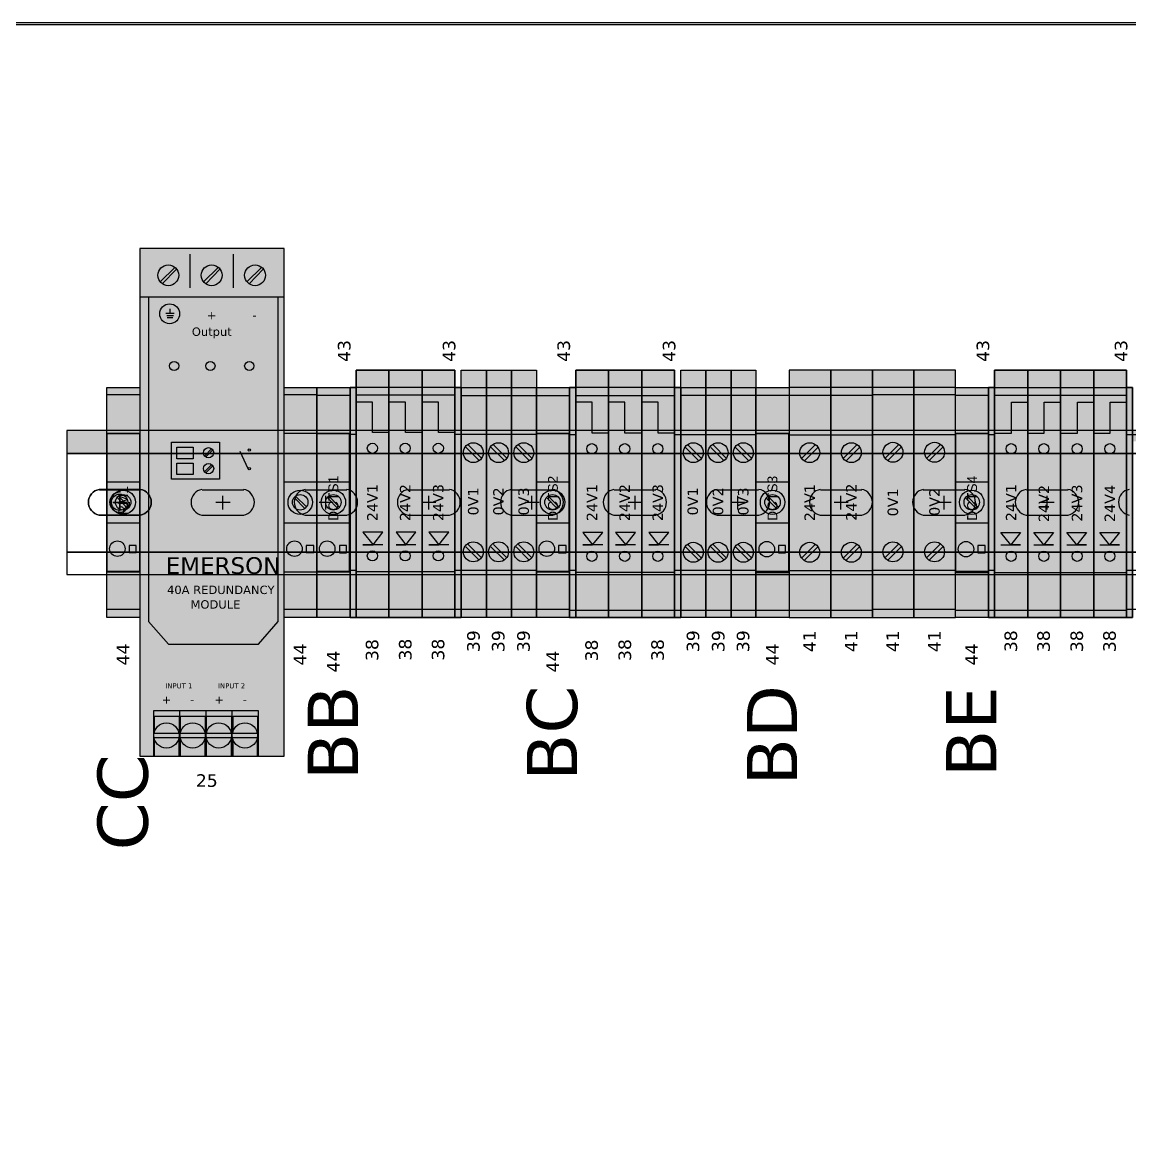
# Model space of a CAD drawing. Extents: x 11438 to 13125, y 1800 to 2873.
# Drawn here: x 12248.1 to 12671.5, y 2440.7 to 2872.7 of the extents above; entities that cross this region are included whole.
import ezdxf

# ---------------------------------------------------------------- set-up
doc = ezdxf.new("R2010")
doc.units = 0
doc.header["$LTSCALE"] = 10
doc.header["$MEASUREMENT"] = 0
doc.layers.add('G02-1-PRDXXXX-E-MRIO-01-P01-01$0$ANNOTATION', color=7, linetype='Continuous')
doc.layers.add('G02-1-PRDXXXX-E-MRIO-01-P01-01$0$TITLE', color=7, linetype='Continuous')
doc.layers.add('G02-1-PRDXXXX-E-MRIO-01-P01-01$0$View', color=251, linetype='Continuous', plot=False)
doc.styles.add('G02-1-PRDXXXX-E-MRIO-01-P01-01$0$PDF Swiss721BT-BoldCondensed', font='arial.ttf')
doc.styles.add('G02-1-PRDXXXX-E-MRIO-01-P01-01$0$PDF Verdana', font='verdana.ttf')

# ---------------------------------------------------------------- blocks, each defined once
blk = doc.blocks.new('G02-1-PRDXXXX-E-MRIO-01-P01-01$0$DV-54809-ZX-380-00')
at = {"layer": 'G02-1-PRDXXXX-E-MRIO-01-P01-01$0$ANNOTATION', "color": 7, "lineweight": 0, "true_color": 0xffffff}
for points in [[(855.19, 986.26), (855.19, 792.02)], [(937.99, 939.69), (950.53, 939.69), (963.23, 939.69), (975.76, 939.69)], [(978.13, 939.69), (987.78, 939.69), (997.43, 939.69), (1006.92, 939.69)], [(1021.99, 939.69), (1034.52, 939.69), (1047.22, 939.69), (1059.75, 939.69)], [(1062.12, 939.69), (1071.78, 939.69), (1081.43, 939.69), (1090.91, 939.69)], [(1167.29, 939.69), (1151.37, 939.69), (1135.45, 939.69), (1119.53, 939.69), (1103.61, 939.69)], [(1232.65, 939.69), (1220.12, 939.69), (1207.42, 939.69), (1194.89, 939.69), (1182.19, 939.69)], [(855.19, 862.81), (855.19, 915.3)], [(935.45, 862.81), (935.45, 915.3)], [(1019.45, 862.81), (1019.45, 915.3)], [(1103.44, 862.81), (1103.44, 915.3)], [(1179.82, 862.81), (1179.82, 915.3)], [(827.24, 889.05), (827.24, 861.45), (827.24, 907.85), (827.24, 861.45)], [(855.19, 845.02), (842.65, 845.02)], [(937.99, 845.02), (935.62, 845.02), (922.92, 845.02), (910.39, 845.02)], [(975.76, 845.02), (978.13, 845.02)], [(1021.99, 845.02), (1019.62, 845.02), (1006.92, 845.02)], [(1059.75, 845.02), (1062.12, 845.02)], [(1103.61, 845.02), (1090.91, 845.02)], [(1167.29, 845.02), (1179.82, 845.02), (1182.19, 845.02)], [(1232.65, 845.02), (1235.02, 845.02)]]:
    blk.add_lwpolyline(points, dxfattribs=at)
at = {"layer": 'G02-1-PRDXXXX-E-MRIO-01-P01-01$0$ANNOTATION', "lineweight": 25}
for points in [[(855.19, 986.26), (855.19, 792.02), (910.39, 792.02), (910.39, 986.26)], [(855.19, 986.26), (855.19, 792.02), (910.39, 792.02), (910.39, 986.26)], [(937.99, 939.69), (950.53, 939.69), (950.53, 845.02), (937.99, 845.02)], [(937.99, 939.69), (937.99, 845.02), (950.53, 845.02), (950.53, 939.69)], [(950.53, 939.69), (963.23, 939.69), (963.23, 845.02), (950.53, 845.02)], [(950.53, 939.69), (950.53, 845.02), (963.23, 845.02), (963.23, 939.69)], [(963.23, 939.69), (975.76, 939.69), (975.76, 845.02), (963.23, 845.02)], [(963.23, 939.69), (963.23, 845.02), (975.76, 845.02), (975.76, 939.69)], [(978.13, 939.69), (987.78, 939.69), (987.78, 845.02), (978.13, 845.02), (978.13, 939.69), (987.78, 939.69), (987.78, 845.02), (978.13, 845.02)], [(987.78, 939.69), (997.43, 939.69), (997.43, 845.02), (987.78, 845.02), (987.78, 939.69), (997.43, 939.69), (997.43, 845.02), (987.78, 845.02)], [(997.43, 939.69), (1006.92, 939.69), (1006.92, 845.02), (997.43, 845.02), (997.43, 939.69), (1006.92, 939.69), (1006.92, 845.02), (997.43, 845.02)], [(1021.99, 939.69), (1034.52, 939.69), (1034.52, 845.02), (1021.99, 845.02)], [(1021.99, 939.69), (1021.99, 845.02), (1034.52, 845.02), (1034.52, 939.69)], [(1034.52, 939.69), (1047.22, 939.69), (1047.22, 845.02), (1034.52, 845.02)], [(1034.52, 939.69), (1034.52, 845.02), (1047.22, 845.02), (1047.22, 939.69)], [(1047.22, 939.69), (1059.75, 939.69), (1059.75, 845.02), (1047.22, 845.02)], [(1047.22, 939.69), (1047.22, 845.02), (1059.75, 845.02), (1059.75, 939.69)], [(1062.12, 939.69), (1071.78, 939.69), (1071.78, 845.02), (1062.12, 845.02), (1062.12, 939.69), (1071.78, 939.69), (1071.78, 845.02), (1062.12, 845.02)], [(1071.78, 939.69), (1081.43, 939.69), (1081.43, 845.02), (1071.78, 845.02), (1071.78, 939.69), (1081.43, 939.69), (1081.43, 845.02), (1071.78, 845.02)], [(1081.43, 939.69), (1090.91, 939.69), (1090.91, 845.02), (1081.43, 845.02), (1081.43, 939.69), (1090.91, 939.69), (1090.91, 845.02), (1081.43, 845.02)], [(1119.53, 939.69), (1103.61, 939.69), (1103.61, 845.02), (1119.53, 845.02), (1119.53, 939.69), (1103.61, 939.69), (1103.61, 845.02), (1119.53, 845.02)], [(1135.45, 939.69), (1119.53, 939.69), (1119.53, 845.02), (1135.45, 845.02), (1135.45, 939.69), (1119.53, 939.69), (1119.53, 845.02), (1135.45, 845.02)], [(1151.37, 939.69), (1135.45, 939.69), (1135.45, 845.02), (1151.37, 845.02), (1151.37, 939.69), (1135.45, 939.69), (1135.45, 845.02), (1151.37, 845.02)], [(1167.29, 939.69), (1151.37, 939.69), (1151.37, 845.02), (1167.29, 845.02), (1167.29, 939.69), (1151.37, 939.69), (1151.37, 845.02), (1167.29, 845.02)], [(1194.89, 939.69), (1182.19, 939.69), (1182.19, 845.02), (1194.89, 845.02)], [(1194.89, 939.69), (1194.89, 845.02), (1182.19, 845.02), (1182.19, 939.69)], [(1207.42, 939.69), (1194.89, 939.69), (1194.89, 845.02), (1207.42, 845.02)], [(1207.42, 939.69), (1207.42, 845.02), (1194.89, 845.02), (1194.89, 939.69)], [(1220.12, 939.69), (1207.42, 939.69), (1207.42, 845.02), (1220.12, 845.02)], [(1220.12, 939.69), (1220.12, 845.02), (1207.42, 845.02), (1207.42, 939.69)], [(1232.65, 939.69), (1220.12, 939.69), (1220.12, 845.02), (1232.65, 845.02)], [(1232.65, 939.69), (1232.65, 845.02), (1220.12, 845.02), (1220.12, 939.69)], [(855.19, 845.02), (842.65, 845.02), (842.65, 933.08), (855.19, 933.08), (855.19, 845.02), (842.65, 845.02), (842.65, 933.08), (855.19, 933.08)], [(922.92, 845.02), (910.39, 845.02), (910.39, 933.08), (922.92, 933.08), (922.92, 845.02), (910.39, 845.02), (910.39, 933.08), (922.92, 933.08)], [(935.62, 845.02), (922.92, 845.02), (922.92, 933.08), (935.62, 933.08), (935.62, 845.02), (922.92, 845.02), (922.92, 933.08), (935.62, 933.08)], [(935.62, 845.02), (937.99, 845.02), (937.99, 933.08), (935.62, 933.08)], [(935.62, 845.02), (935.62, 933.08), (937.99, 933.08), (937.99, 845.02)], [(975.76, 845.02), (978.13, 845.02), (978.13, 933.08), (975.76, 933.08)], [(975.76, 845.02), (975.76, 933.08), (978.13, 933.08), (978.13, 845.02)], [(1019.62, 845.02), (1006.92, 845.02), (1006.92, 933.08), (1019.62, 933.08), (1019.62, 845.02), (1006.92, 845.02), (1006.92, 933.08), (1019.62, 933.08)], [(1019.62, 845.02), (1021.99, 845.02), (1021.99, 933.08), (1019.62, 933.08)], [(1019.62, 845.02), (1019.62, 933.08), (1021.99, 933.08), (1021.99, 845.02)], [(1059.75, 845.02), (1062.12, 845.02), (1062.12, 933.08), (1059.75, 933.08)], [(1059.75, 845.02), (1059.75, 933.08), (1062.12, 933.08), (1062.12, 845.02)], [(1103.61, 845.02), (1090.91, 845.02), (1090.91, 933.08), (1103.61, 933.08), (1103.61, 845.02), (1090.91, 845.02), (1090.91, 933.08), (1103.61, 933.08)], [(1179.82, 845.02), (1167.29, 845.02), (1167.29, 933.08), (1179.82, 933.08), (1179.82, 845.02), (1167.29, 845.02), (1167.29, 933.08), (1179.82, 933.08)], [(1179.82, 845.02), (1182.19, 845.02), (1182.19, 933.08), (1179.82, 933.08)], [(1179.82, 845.02), (1179.82, 933.08), (1182.19, 933.08), (1182.19, 845.02)], [(1232.65, 845.02), (1235.02, 845.02), (1235.02, 933.08), (1232.65, 933.08)], [(1232.65, 845.02), (1232.65, 933.08), (1235.02, 933.08), (1235.02, 845.02)], [(1606.73, 889.05), (1606.73, 916.66), (827.24, 916.66), (827.24, 907.85), (1606.73, 907.85), (827.24, 907.85), (827.24, 889.05), (827.24, 870.09), (1606.73, 870.09), (827.24, 870.09), (827.24, 861.45), (1606.73, 861.45)], [(1606.73, 916.66), (827.24, 916.66), (827.24, 907.85), (1606.73, 907.85), (827.24, 907.85), (827.24, 870.09), (1606.73, 870.09), (827.24, 870.09), (827.24, 861.45), (1606.73, 861.45)], [(855.19, 862.81), (855.19, 915.3), (842.65, 915.3), (842.65, 862.81), (855.19, 862.81), (855.19, 915.3), (842.65, 915.3), (842.65, 862.81)], [(867.38, 912.09), (885.67, 912.09), (885.67, 898.03), (867.38, 898.03)], [(935.45, 862.81), (935.45, 915.3), (922.92, 915.3), (922.92, 862.81), (935.45, 862.81), (935.45, 915.3), (922.92, 915.3), (922.92, 862.81)], [(1019.45, 862.81), (1019.45, 915.3), (1006.92, 915.3), (1006.92, 862.81), (1019.45, 862.81), (1019.45, 915.3), (1006.92, 915.3), (1006.92, 862.81)], [(1103.44, 862.81), (1103.44, 915.3), (1090.91, 915.3), (1090.91, 862.81), (1103.44, 862.81), (1103.44, 915.3), (1090.91, 915.3), (1090.91, 862.81)], [(1179.82, 862.81), (1179.82, 915.3), (1167.29, 915.3), (1167.29, 862.81), (1179.82, 862.81), (1179.82, 915.3), (1167.29, 915.3), (1167.29, 862.81)], [(869.41, 910.22), (875.68, 910.22), (875.68, 905.82), (869.41, 905.82)], [(869.41, 904.13), (875.68, 904.13), (875.68, 899.72), (869.41, 899.72)], [(847.57, 891.59), (847.57, 886.34)], [(844.86, 889.05), (850.27, 889.05)], [(855.52, 884.14), (839.78, 884.14)], [(853.83, 869.92), (853.83, 872.63), (851.12, 872.63), (851.12, 869.92)], [(921.74, 869.92), (921.74, 872.63), (918.86, 872.63), (918.86, 869.92)], [(934.27, 869.75), (934.27, 872.63), (931.56, 872.63), (931.56, 869.75)], [(1018.26, 869.75), (1018.26, 872.63), (1015.38, 872.63), (1015.38, 869.75)], [(1102.26, 869.75), (1102.26, 872.63), (1099.55, 872.63), (1099.55, 869.75)], [(1178.63, 869.75), (1178.63, 872.63), (1175.75, 872.63), (1175.75, 869.75)]]:
    blk.add_lwpolyline(points, close=True, dxfattribs=at)
for points in [[(874.32, 984.06), (874.32, 971.19)], [(890.92, 984.06), (890.92, 971.19)], [(868.56, 978.98), (862.98, 973.56)], [(863.82, 972.71), (869.24, 978.3)], [(885.16, 978.98), (879.57, 973.56)], [(880.42, 972.71), (885.84, 978.3)], [(901.76, 978.98), (896.17, 973.56)], [(897.01, 972.71), (902.43, 978.3)], [(910.39, 967.63), (855.19, 967.63)], [(858.57, 967.63), (858.57, 843.5), (866.19, 834.86), (900.57, 834.86), (908.19, 843.5), (908.19, 967.63)], [(868.39, 961.36), (865.18, 961.36)], [(868.06, 960.52), (865.52, 960.52)], [(867.89, 959.67), (865.68, 959.67)], [(866.7, 963.23), (866.7, 961.36)], [(855.19, 930.2), (842.65, 930.2)], [(922.92, 930.2), (910.39, 930.2)], [(935.62, 930.04), (922.92, 930.04)], [(975.76, 933.08), (963.23, 933.08), (950.53, 933.08), (937.99, 933.08)], [(937.99, 930.2), (950.53, 930.2), (963.23, 930.2), (975.76, 930.2)], [(978.13, 933.08), (987.78, 933.08), (997.43, 933.08), (1006.92, 933.08)], [(978.13, 930.04), (987.78, 930.04), (997.43, 930.04), (1006.92, 930.04), (1019.62, 930.04)], [(1059.75, 933.08), (1047.22, 933.08), (1034.52, 933.08), (1021.99, 933.08)], [(1021.99, 930.04), (1034.52, 930.04), (1047.22, 930.04), (1059.75, 930.04)], [(1062.12, 933.08), (1071.78, 933.08), (1081.43, 933.08), (1090.91, 933.08)], [(1135.45, 930.04), (1119.53, 930.04), (1103.61, 930.04), (1090.91, 930.04), (1081.43, 930.04), (1071.78, 930.04), (1062.12, 930.04)], [(1167.29, 933.08), (1151.37, 933.08), (1135.45, 933.08), (1119.53, 933.08), (1103.61, 933.08)], [(1167.29, 930.2), (1151.37, 930.2), (1135.45, 930.2)], [(1179.82, 930.04), (1167.29, 930.04)], [(1182.19, 933.08), (1194.89, 933.08), (1207.42, 933.08), (1220.12, 933.08), (1232.65, 933.08)], [(1232.65, 930.04), (1220.12, 930.04), (1207.42, 930.04), (1194.89, 930.04), (1182.19, 930.04)], [(950.53, 915.81), (944.26, 915.81), (944.26, 927.5), (937.99, 927.5)], [(963.23, 915.81), (956.79, 915.81), (956.79, 927.5), (950.53, 927.5)], [(975.76, 915.81), (969.49, 915.81), (969.49, 927.5), (963.23, 927.5)], [(1034.52, 915.64), (1028.25, 915.64), (1028.25, 927.5), (1021.99, 927.5)], [(1047.22, 915.64), (1040.79, 915.64), (1040.79, 927.5), (1034.52, 927.5)], [(1059.75, 915.64), (1053.49, 915.64), (1053.49, 927.5), (1047.22, 927.5)], [(1182.19, 915.64), (1188.62, 915.64), (1188.62, 927.5), (1194.89, 927.5)], [(1194.89, 915.64), (1201.15, 915.64), (1201.15, 927.5), (1207.42, 927.5)], [(1207.42, 915.64), (1213.86, 915.64), (1213.86, 927.5), (1220.12, 927.5)], [(1220.12, 915.64), (1226.39, 915.64), (1226.39, 927.5), (1232.65, 927.5)], [(842.65, 915.64), (855.19, 915.64)], [(910.39, 915.64), (922.92, 915.64), (935.62, 915.64)], [(937.99, 915.13), (935.62, 915.13)], [(1006.92, 915.13), (997.43, 915.13), (987.78, 915.13), (978.13, 915.13), (975.76, 915.13)], [(1006.92, 915.64), (1019.62, 915.64)], [(1021.99, 914.96), (1019.62, 914.96)], [(1090.91, 914.96), (1081.43, 914.96), (1071.78, 914.96), (1062.12, 914.96), (1059.75, 914.96)], [(1090.91, 915.64), (1103.61, 915.64)], [(1103.61, 914.96), (1119.53, 914.96), (1135.45, 914.96)], [(1135.45, 915.13), (1151.37, 915.13), (1167.29, 915.13)], [(1167.29, 915.64), (1179.82, 915.64)], [(1182.19, 914.96), (1179.82, 914.96)], [(1232.65, 915.13), (1235.02, 915.13), (1244.68, 915.13), (1254.33, 915.13), (1263.98, 915.13), (1273.46, 915.13)], [(882.79, 909.71), (879.91, 906.84)], [(880.42, 906.5), (883.13, 909.21)], [(896.67, 901.92), (893.63, 908.53)], [(979.99, 910.22), (985.07, 905.14)], [(985.92, 905.99), (980.84, 911.07)], [(989.48, 910.22), (994.72, 905.14)], [(995.57, 905.99), (990.49, 911.07)], [(999.13, 910.22), (1004.21, 905.14)], [(1005.22, 905.99), (1000.14, 911.07)], [(1063.99, 910.05), (1069.07, 904.97)], [(1069.91, 905.99), (1064.83, 911.07)], [(1073.64, 910.05), (1078.72, 904.97)], [(1079.57, 905.99), (1074.49, 911.07)], [(1083.12, 910.05), (1088.2, 904.97)], [(1089.22, 905.99), (1084.14, 911.07)], [(1108.52, 905.99), (1113.6, 911.07)], [(1114.62, 910.05), (1109.54, 904.97)], [(1124.44, 905.99), (1129.52, 911.07)], [(1130.54, 910.05), (1125.46, 904.97)], [(1140.36, 905.99), (1145.44, 911.07)], [(1146.46, 910.22), (1141.38, 905.14)], [(1156.28, 905.99), (1161.36, 911.07)], [(1162.37, 910.22), (1157.13, 905.14)], [(882.79, 903.62), (879.91, 900.74)], [(880.42, 900.4), (883.13, 903.11)], [(855.19, 896.84), (842.65, 896.84)], [(935.62, 896.84), (922.92, 896.84), (910.39, 896.84)], [(1019.62, 896.84), (1006.92, 896.84)], [(1103.61, 896.84), (1090.91, 896.84)], [(1179.82, 896.84), (1167.29, 896.84)], [(855.52, 893.97), (839.78, 893.97)], [(855.52, 893.8), (839.78, 893.8)], [(846.55, 890.92), (850.61, 886.68)], [(851.29, 887.36), (847.06, 891.43)], [(847.57, 886.34), (847.57, 891.59)], [(894.98, 893.8), (879.06, 893.8)], [(887.02, 886.34), (887.02, 891.59)], [(914.29, 890.92), (918.52, 886.68)], [(919.03, 887.36), (914.79, 891.43)], [(934.44, 893.8), (918.52, 893.8)], [(926.31, 886.34), (926.31, 891.59)], [(926.82, 890.92), (931.05, 886.68)], [(931.73, 887.19), (927.5, 891.43)], [(973.73, 893.8), (957.98, 893.8)], [(965.77, 886.34), (965.77, 891.59)], [(1013.18, 893.8), (997.26, 893.8)], [(1005.22, 886.34), (1005.22, 891.59)], [(1010.81, 890.92), (1015.05, 886.68)], [(1015.72, 887.19), (1011.49, 891.43)], [(1052.64, 893.8), (1036.72, 893.8)], [(1044.68, 886.34), (1044.68, 891.59)], [(1091.93, 893.8), (1076.18, 893.8)], [(1083.97, 886.34), (1083.97, 891.59)], [(1094.81, 890.75), (1099.04, 886.51)], [(1099.72, 887.19), (1095.48, 891.43)], [(1131.39, 893.8), (1115.64, 893.8)], [(1123.43, 886.34), (1123.43, 891.59)], [(1170.84, 893.8), (1154.92, 893.8)], [(1162.88, 886.34), (1162.88, 891.59)], [(1171.18, 890.75), (1175.41, 886.51)], [(1175.92, 887.19), (1171.69, 891.43)], [(1210.3, 893.8), (1194.38, 893.8)], [(1202.34, 886.34), (1202.34, 891.59)], [(850.27, 889.05), (845.02, 889.05)], [(889.73, 889.05), (884.31, 889.05)], [(929.19, 889.05), (923.77, 889.05)], [(968.48, 889.05), (963.23, 889.05)], [(978.13, 889.05), (978.13, 889.05)], [(987.78, 889.05), (987.78, 889.05)], [(997.43, 889.05), (997.43, 889.05)], [(1007.93, 889.05), (1002.68, 889.05)], [(1047.39, 889.05), (1041.97, 889.05)], [(1062.12, 889.05), (1062.12, 889.05)], [(1071.78, 889.05), (1071.78, 889.05)], [(1086.85, 889.05), (1081.43, 889.05)], [(1081.43, 889.05), (1081.43, 889.05)], [(1103.61, 889.05), (1103.61, 889.05)], [(1119.53, 889.05), (1119.53, 889.05)], [(1126.14, 889.05), (1120.89, 889.05)], [(1135.45, 889.05), (1135.45, 889.05)], [(1151.37, 889.05), (1151.37, 889.05)], [(1165.59, 889.05), (1160.34, 889.05)], [(1205.05, 889.05), (1199.63, 889.05)], [(879.06, 884.14), (894.98, 884.14)], [(918.52, 884.14), (934.44, 884.14)], [(957.98, 884.14), (973.73, 884.14)], [(997.26, 884.14), (1013.18, 884.14)], [(1036.72, 884.14), (1052.64, 884.14)], [(1076.18, 884.14), (1091.93, 884.14)], [(1115.64, 884.14), (1131.39, 884.14)], [(1154.92, 884.14), (1170.84, 884.14)], [(1194.38, 884.14), (1210.3, 884.14)], [(842.65, 881.26), (855.19, 881.26)], [(910.39, 881.26), (922.92, 881.26), (935.62, 881.26)], [(948.16, 872.8), (940.53, 872.8), (944.43, 872.8), (948.16, 877.71), (940.53, 877.71), (944.43, 872.8)], [(960.86, 872.8), (953.24, 872.8), (956.96, 872.8), (960.86, 877.71), (953.24, 877.71), (956.96, 872.8)], [(973.39, 872.8), (965.77, 872.8), (969.66, 872.8), (973.39, 877.71), (965.77, 877.71), (969.66, 872.8)], [(1006.92, 881.26), (1019.62, 881.26)], [(1032.32, 872.8), (1024.7, 872.8), (1028.42, 872.8), (1032.32, 877.54), (1024.7, 877.54), (1028.42, 872.8)], [(1044.85, 872.8), (1037.23, 872.8), (1041.12, 872.8), (1044.85, 877.54), (1037.23, 877.54), (1041.12, 872.8)], [(1057.55, 872.8), (1049.93, 872.8), (1053.66, 872.8), (1057.55, 877.54), (1049.93, 877.54), (1053.66, 872.8)], [(1090.91, 881.26), (1103.61, 881.26)], [(1167.29, 881.26), (1179.82, 881.26)], [(1184.56, 872.8), (1192.18, 872.8), (1188.45, 872.8), (1184.56, 877.54), (1192.18, 877.54), (1188.45, 872.8)], [(1197.26, 872.8), (1204.71, 872.8), (1200.99, 872.8), (1197.26, 877.54), (1204.71, 877.54), (1200.99, 872.8)], [(1209.79, 872.8), (1217.41, 872.8), (1213.69, 872.8), (1209.79, 877.54), (1217.41, 877.54), (1213.69, 872.8)], [(1222.49, 872.8), (1229.94, 872.8), (1226.22, 872.8), (1222.49, 877.54), (1229.94, 877.54), (1226.22, 872.8)], [(985.92, 867.89), (980.84, 872.97)], [(995.57, 867.89), (990.49, 872.97)], [(1005.22, 867.89), (1000.14, 872.97)], [(1069.91, 867.89), (1064.83, 872.97)], [(1079.57, 867.89), (1074.49, 872.97)], [(1089.22, 867.89), (1084.14, 872.97)], [(1108.52, 867.89), (1113.6, 872.97)], [(1124.44, 867.89), (1129.52, 872.97)], [(1140.36, 868.06), (1145.44, 873.14)], [(1156.28, 868.06), (1161.36, 873.14)], [(979.99, 872.12), (985.07, 867.04)], [(989.48, 872.12), (994.72, 867.04)], [(999.13, 872.12), (1004.21, 867.04)], [(1063.99, 872.12), (1069.07, 867.04)], [(1073.64, 872.12), (1078.72, 867.04)], [(1083.12, 872.12), (1088.2, 867.04)], [(1114.62, 872.12), (1109.54, 867.04)], [(1130.54, 872.12), (1125.46, 867.04)], [(1146.46, 872.12), (1141.38, 867.04)], [(1162.37, 872.12), (1157.13, 867.04)], [(842.65, 862.47), (855.19, 862.47)], [(910.39, 862.47), (922.92, 862.47), (935.62, 862.47)], [(937.99, 862.98), (935.62, 862.98)], [(975.76, 862.47), (963.23, 862.47), (950.53, 862.47), (937.99, 862.47)], [(1006.92, 862.98), (997.43, 862.98), (987.78, 862.98), (978.13, 862.98), (975.76, 862.98)], [(1006.92, 862.47), (1019.62, 862.47)], [(1021.99, 862.98), (1019.62, 862.98)], [(1059.75, 862.3), (1047.22, 862.3), (1034.52, 862.3), (1021.99, 862.3)], [(1090.91, 862.98), (1081.43, 862.98), (1071.78, 862.98), (1062.12, 862.98), (1059.75, 862.98)], [(1090.91, 862.3), (1103.61, 862.3)], [(1103.61, 862.98), (1119.53, 862.98), (1135.45, 862.98)], [(1135.45, 863.14), (1151.37, 863.14), (1167.29, 863.14)], [(1167.29, 862.3), (1179.82, 862.3)], [(1182.19, 862.98), (1179.82, 862.98)], [(1182.19, 862.3), (1194.89, 862.3), (1207.42, 862.3), (1220.12, 862.3), (1232.65, 862.3)], [(1232.65, 863.14), (1235.02, 863.14), (1244.68, 863.14), (1254.33, 863.14), (1263.98, 863.14), (1273.46, 863.14)], [(855.19, 848.07), (842.65, 848.07)], [(1019.62, 848.07), (1006.92, 848.07), (997.43, 848.07), (987.78, 848.07), (978.13, 848.07), (975.76, 848.07), (963.23, 848.07), (950.53, 848.07), (937.99, 848.07), (935.62, 848.07), (922.92, 848.07), (910.39, 848.07)], [(1019.62, 847.9), (1021.99, 847.9), (1034.52, 847.9), (1047.22, 847.9), (1059.75, 847.9), (1062.12, 847.9), (1071.78, 847.9), (1081.43, 847.9), (1090.91, 847.9), (1103.61, 847.9), (1119.53, 847.9), (1135.45, 847.9)], [(1167.29, 848.07), (1151.37, 848.07), (1135.45, 848.07)], [(1167.29, 847.9), (1179.82, 847.9), (1182.19, 847.9), (1194.89, 847.9), (1207.42, 847.9), (1220.12, 847.9), (1232.65, 847.9)], [(1436.88, 848.07), (1424.18, 848.07), (1414.53, 848.07), (1405.04, 848.07), (1395.39, 848.07), (1385.74, 848.07), (1376.09, 848.07), (1366.6, 848.07), (1364.23, 848.07), (1351.53, 848.07), (1339, 848.07), (1326.3, 848.07), (1313.77, 848.07), (1301.07, 848.07), (1288.54, 848.07), (1286.17, 848.07), (1273.46, 848.07), (1263.98, 848.07), (1254.33, 848.07), (1244.68, 848.07), (1235.02, 848.07), (1232.65, 848.07)], [(870.43, 809.29), (870.43, 792.02), (900.57, 792.02), (900.57, 809.29), (860.44, 809.29), (860.44, 792.02), (890.58, 792.02), (890.58, 809.29)], [(880.59, 792.02), (880.59, 809.29)], [(860.77, 801.16), (860.77, 807.26), (870.26, 807.26), (870.26, 801.16)], [(870.77, 801.16), (870.77, 807.26), (880.25, 807.26), (880.25, 801.16)], [(880.76, 801.16), (880.76, 807.26), (890.24, 807.26), (890.24, 801.16)], [(890.92, 801.16), (890.92, 807.26), (900.23, 807.26), (900.23, 801.16)], [(870.26, 800.66), (860.6, 800.66)], [(880.42, 800.66), (870.77, 800.66)], [(890.41, 800.66), (880.76, 800.66)], [(900.4, 800.66), (890.75, 800.66)], [(860.6, 799.13), (870.26, 799.13)], [(860.77, 792.02), (860.77, 798.46)], [(870.26, 792.02), (870.26, 798.46)], [(870.77, 799.13), (880.42, 799.13)], [(870.77, 792.02), (870.77, 798.46)], [(880.25, 792.02), (880.25, 798.46)], [(880.76, 799.13), (890.41, 799.13)], [(880.76, 792.02), (880.76, 798.46)], [(890.24, 792.02), (890.24, 798.46)], [(890.75, 799.13), (900.4, 799.13)], [(890.92, 792.02), (890.92, 798.46)], [(900.23, 792.02), (900.23, 798.46)]]:
    blk.add_lwpolyline(points, dxfattribs=at)
for points in [[(839.67, 894.06, 0.838653), (839.67, 884.22, -0.838653)], [(855.42, 884.21, 0.845336), (855.42, 894.07, -0.845336)]]:
    blk.add_lwpolyline(points, format="xyb", close=True, dxfattribs=at)
for centre, radius in [((866.11, 976.01), 3.98), ((882.7, 976.01), 3.98), ((899.3, 976.01), 3.98), ((866.62, 961.28), 3.81), ((868.31, 941.3), 1.78), ((882.2, 941.3), 1.78), ((897.1, 941.3), 1.78), ((944.18, 909.8), 1.95), ((956.71, 909.8), 1.95), ((969.41, 909.8), 1.95), ((982.79, 908.11), 3.81), ((992.44, 908.11), 3.81), ((1002.09, 908.11), 3.81), ((1066.95, 908.11), 3.81), ((1076.43, 908.11), 3.81), ((1086.09, 908.11), 3.81), ((1111.49, 908.11), 3.81), ((1127.41, 908.11), 3.81), ((1143.32, 908.28), 3.81), ((1159.24, 908.28), 3.81), ((881.52, 908.11), 1.95), ((897.1, 909.12), 0.423), ((1028.17, 909.63), 1.95), ((1040.7, 909.63), 1.95), ((1053.4, 909.63), 1.95), ((1188.54, 909.63), 1.95), ((1201.07, 909.63), 1.95), ((1213.77, 909.63), 1.95), ((1226.3, 909.63), 1.95), ((881.52, 902.01), 1.95), ((897.1, 902.01), 0.423), ((848.84, 889.14), 4.66), ((847.48, 889.14), 3.13), ((848.83, 889.14), 2.96), ((916.57, 889.14), 4.66), ((916.57, 889.14), 2.96), ((929.27, 889.14), 4.66), ((929.27, 889.14), 2.96), ((1013.1, 889.14), 4.66), ((1013.1, 889.14), 2.96), ((1097.26, 889.14), 4.66), ((1097.26, 889.14), 2.96), ((1173.47, 889.14), 4.66), ((1173.47, 889.14), 2.96), ((846.63, 871.36), 2.96), ((914.37, 871.36), 2.96), ((926.9, 871.36), 2.96), ((982.79, 870.17), 3.81), ((992.44, 870.17), 3.81), ((1002.09, 870.17), 3.81), ((1010.9, 871.36), 2.96), ((1066.95, 870), 3.81), ((1076.43, 870), 3.81), ((1086.09, 870), 3.81), ((1095.06, 871.19), 2.96), ((1111.49, 870), 3.81), ((1127.41, 870), 3.81), ((1143.32, 870.17), 3.81), ((1159.24, 870.17), 3.81), ((1171.27, 871.19), 2.96), ((944.18, 868.65), 1.95), ((956.71, 868.65), 1.95), ((969.41, 868.65), 1.95), ((1028.17, 868.48), 1.95), ((1040.7, 868.48), 1.95), ((1053.4, 868.48), 1.95), ((1188.54, 868.48), 1.95), ((1201.07, 868.48), 1.95), ((1213.77, 868.48), 1.95), ((1226.3, 868.48), 1.95), ((865.43, 799.9), 4.83), ((875.42, 799.9), 4.83), ((885.41, 799.9), 4.83), ((895.41, 799.9), 4.83)]:
    blk.add_circle(centre, radius, dxfattribs=at)
for centre, radius, start, end in [((847.48, 889.14), 3.81, 90.0055, 359.9958), ((879.83, 889.14), 5, 100.0302, 259.9698), ((894.05, 889.14), 5, 279.5822, 80.418), ((919.28, 889.14), 5, 100.03, 259.97), ((933.51, 889.14), 5, 279.5822, 80.418), ((958.74, 889.14), 5, 100.03, 259.97), ((972.79, 889.14), 5, 279.5822, 80.418), ((998.2, 889.14), 5, 100.03, 259.97), ((1012.25, 889.14), 5, 279.5822, 80.418), ((1037.48, 889.14), 5, 100.03, 259.97), ((1051.71, 889.14), 5, 279.5828, 80.4174), ((1076.94, 889.14), 5, 100.03, 259.97), ((1091.17, 889.14), 5, 279.582, 80.4182), ((1116.4, 889.14), 5, 100.0309, 259.9691), ((1130.45, 889.14), 5, 279.5828, 80.4174), ((1155.86, 889.14), 5, 100.0302, 259.9698), ((1169.91, 889.14), 5, 279.5822, 80.418), ((1195.14, 889.14), 5, 100.03, 259.97), ((1209.37, 889.14), 5, 279.5822, 80.418), ((1234.6, 889.14), 5, 100.03, 259.97)]:
    blk.add_arc(centre, radius, start, end, dxfattribs=at)
at = {"layer": 'G02-1-PRDXXXX-E-MRIO-01-P01-01$0$ANNOTATION', "color": 7, "true_color": 0xffffff, "transparency": 33554559}
for points in [[(910.39, 986.26), (910.39, 792.02), (855.19, 986.26)], [(910.39, 792.02), (855.19, 986.26), (855.19, 792.02)], [(937.99, 845.02), (950.53, 845.02), (937.99, 939.69)], [(950.53, 845.02), (937.99, 939.69), (950.53, 939.69)], [(950.53, 845.02), (963.23, 845.02), (950.53, 939.69)], [(963.23, 845.02), (950.53, 939.69), (963.23, 939.69)], [(963.23, 845.02), (975.76, 845.02), (963.23, 939.69)], [(975.76, 845.02), (963.23, 939.69), (975.76, 939.69)], [(978.13, 845.02), (987.78, 845.02), (978.13, 939.69)], [(987.78, 845.02), (978.13, 939.69), (987.78, 939.69)], [(987.78, 845.02), (997.43, 845.02), (987.78, 939.69)], [(997.43, 845.02), (987.78, 939.69), (997.43, 939.69)], [(997.43, 845.02), (1006.92, 845.02), (997.43, 939.69)], [(1006.92, 845.02), (997.43, 939.69), (1006.92, 939.69)], [(1021.99, 845.02), (1034.52, 845.02), (1021.99, 939.69)], [(1034.52, 845.02), (1021.99, 939.69), (1034.52, 939.69)], [(1034.52, 845.02), (1047.22, 845.02), (1034.52, 939.69)], [(1047.22, 845.02), (1034.52, 939.69), (1047.22, 939.69)], [(1047.22, 845.02), (1059.75, 845.02), (1047.22, 939.69)], [(1059.75, 845.02), (1047.22, 939.69), (1059.75, 939.69)], [(1062.12, 845.02), (1071.78, 845.02), (1062.12, 939.69)], [(1071.78, 845.02), (1062.12, 939.69), (1071.78, 939.69)], [(1071.78, 845.02), (1081.43, 845.02), (1071.78, 939.69)], [(1081.43, 845.02), (1071.78, 939.69), (1081.43, 939.69)], [(1081.43, 845.02), (1090.91, 845.02), (1081.43, 939.69)], [(1090.91, 845.02), (1081.43, 939.69), (1090.91, 939.69)], [(1119.53, 845.02), (1103.61, 845.02), (1119.53, 939.69)], [(1103.61, 845.02), (1119.53, 939.69), (1103.61, 939.69)], [(1135.45, 845.02), (1119.53, 845.02), (1135.45, 939.69)], [(1119.53, 845.02), (1135.45, 939.69), (1119.53, 939.69)], [(1151.37, 845.02), (1135.45, 845.02), (1151.37, 939.69)], [(1135.45, 845.02), (1151.37, 939.69), (1135.45, 939.69)], [(1167.29, 845.02), (1151.37, 845.02), (1167.29, 939.69)], [(1151.37, 845.02), (1167.29, 939.69), (1151.37, 939.69)], [(1194.89, 845.02), (1182.19, 845.02), (1194.89, 939.69)], [(1182.19, 845.02), (1194.89, 939.69), (1182.19, 939.69)], [(1207.42, 845.02), (1194.89, 845.02), (1207.42, 939.69)], [(1194.89, 845.02), (1207.42, 939.69), (1194.89, 939.69)], [(1220.12, 845.02), (1207.42, 845.02), (1220.12, 939.69)], [(1207.42, 845.02), (1220.12, 939.69), (1207.42, 939.69)], [(1232.65, 845.02), (1220.12, 845.02), (1232.65, 939.69)], [(1220.12, 845.02), (1232.65, 939.69), (1220.12, 939.69)], [(855.19, 933.08), (842.65, 933.08), (855.19, 845.02)], [(842.65, 933.08), (855.19, 845.02), (842.65, 845.02)], [(922.92, 933.08), (910.39, 933.08), (922.92, 845.02)], [(910.39, 933.08), (922.92, 845.02), (910.39, 845.02)], [(935.62, 933.08), (922.92, 933.08), (935.62, 845.02)], [(922.92, 933.08), (935.62, 845.02), (922.92, 845.02)], [(935.62, 933.08), (937.99, 933.08), (935.62, 845.02)], [(937.99, 933.08), (935.62, 845.02), (937.99, 845.02)], [(975.76, 933.08), (978.13, 933.08), (975.76, 845.02)], [(978.13, 933.08), (975.76, 845.02), (978.13, 845.02)], [(1019.62, 933.08), (1006.92, 933.08), (1019.62, 845.02)], [(1006.92, 933.08), (1019.62, 845.02), (1006.92, 845.02)], [(1019.62, 933.08), (1021.99, 933.08), (1019.62, 845.02)], [(1021.99, 933.08), (1019.62, 845.02), (1021.99, 845.02)], [(1059.75, 933.08), (1062.12, 933.08), (1059.75, 845.02)], [(1062.12, 933.08), (1059.75, 845.02), (1062.12, 845.02)], [(1103.61, 933.08), (1090.91, 933.08), (1103.61, 845.02)], [(1090.91, 933.08), (1103.61, 845.02), (1090.91, 845.02)], [(1179.82, 933.08), (1167.29, 933.08), (1179.82, 845.02)], [(1167.29, 933.08), (1179.82, 845.02), (1167.29, 845.02)], [(1179.82, 933.08), (1182.19, 933.08), (1179.82, 845.02)], [(1182.19, 933.08), (1179.82, 845.02), (1182.19, 845.02)], [(1232.65, 933.08), (1235.02, 933.08), (1232.65, 845.02)], [(1235.02, 933.08), (1232.65, 845.02), (1235.02, 845.02)], [(1606.73, 916.66), (827.24, 916.66), (827.24, 907.85)], [(842.65, 862.81), (842.65, 915.3), (855.19, 862.81)], [(842.65, 915.3), (855.19, 862.81), (855.19, 915.3)], [(922.92, 862.81), (922.92, 915.3), (935.45, 862.81)], [(922.92, 915.3), (935.45, 862.81), (935.45, 915.3)], [(1006.92, 862.81), (1006.92, 915.3), (1019.45, 862.81)], [(1006.92, 915.3), (1019.45, 862.81), (1019.45, 915.3)], [(1090.91, 862.81), (1090.91, 915.3), (1103.44, 862.81)], [(1090.91, 915.3), (1103.44, 862.81), (1103.44, 915.3)], [(1167.29, 862.81), (1167.29, 915.3), (1179.82, 862.81)], [(1167.29, 915.3), (1179.82, 862.81), (1179.82, 915.3)]]:
    blk.add_solid(points, dxfattribs=at)
at = {"layer": 'G02-1-PRDXXXX-E-MRIO-01-P01-01$0$ANNOTATION', "attachment_point": 4, "style": 'G02-1-PRDXXXX-E-MRIO-01-P01-01$0$PDF Verdana'}
for s, insert, char_height in [('+', (880.87, 960.75), 3.2), ('-', (898.31, 960.75), 3.2), ('Output', (875.11, 953.98), 3.203), ('EMERSON', (865.12, 864.86), 6.407), ('40A REDUNDANCY', (865.63, 855.59), 3.2034), ('MODULE', (874.61, 850.01), 3.203), ('INPUT 1', (864.95, 818.87), 1.922), ('INPUT 2', (885.11, 818.87), 1.922), ('+', (863.6, 813.6), 3.2), ('-', (874.44, 813.6), 3.2), ('+', (883.75, 813.6), 3.2), ('-', (894.59, 813.6), 3.2), ('25', (876.64, 782.59), 4.805)]:
    blk.add_mtext(s, dxfattribs=dict(at, insert=insert, char_height=char_height))
at = {"layer": 'G02-1-PRDXXXX-E-MRIO-01-P01-01$0$ANNOTATION', "attachment_point": 4, "rotation": 90}
for s, insert, char_height, style in [('43', (933.44, 942.85), 4.805, 'G02-1-PRDXXXX-E-MRIO-01-P01-01$0$PDF Verdana'), ('43', (973.57, 942.85), 4.805, 'G02-1-PRDXXXX-E-MRIO-01-P01-01$0$PDF Verdana'), ('43', (1017.43, 942.85), 4.805, 'G02-1-PRDXXXX-E-MRIO-01-P01-01$0$PDF Verdana'), ('43', (1057.73, 942.85), 4.805, 'G02-1-PRDXXXX-E-MRIO-01-P01-01$0$PDF Verdana'), ('43', (1177.78, 942.85), 4.805, 'G02-1-PRDXXXX-E-MRIO-01-P01-01$0$PDF Verdana'), ('43', (1230.62, 942.85), 4.805, 'G02-1-PRDXXXX-E-MRIO-01-P01-01$0$PDF Verdana'), ('DCTS1', (929.27, 882.06), 3.757, 'G02-1-PRDXXXX-E-MRIO-01-P01-01$0$PDF Swiss721BT-BoldCondensed'), ('DCTS2', (1013.26, 882.06), 3.757, 'G02-1-PRDXXXX-E-MRIO-01-P01-01$0$PDF Swiss721BT-BoldCondensed'), ('DCTS3', (1097.25, 882.06), 3.757, 'G02-1-PRDXXXX-E-MRIO-01-P01-01$0$PDF Swiss721BT-BoldCondensed'), ('DCTS4', (1173.62, 882.06), 3.757, 'G02-1-PRDXXXX-E-MRIO-01-P01-01$0$PDF Swiss721BT-BoldCondensed'), ('RM1', (848.84, 884.26), 3.757, 'G02-1-PRDXXXX-E-MRIO-01-P01-01$0$PDF Swiss721BT-BoldCondensed'), ('24V1', (944.18, 881.89), 4.004, 'G02-1-PRDXXXX-E-MRIO-01-P01-01$0$PDF Verdana'), ('24V2', (956.71, 881.89), 4.004, 'G02-1-PRDXXXX-E-MRIO-01-P01-01$0$PDF Verdana'), ('24V3', (969.41, 881.89), 4.004, 'G02-1-PRDXXXX-E-MRIO-01-P01-01$0$PDF Verdana'), ('0V3', (1002.09, 884.09), 4.004, 'G02-1-PRDXXXX-E-MRIO-01-P01-01$0$PDF Verdana'), ('24V1', (1028.17, 881.89), 4.004, 'G02-1-PRDXXXX-E-MRIO-01-P01-01$0$PDF Verdana'), ('24V2', (1040.7, 881.89), 4.004, 'G02-1-PRDXXXX-E-MRIO-01-P01-01$0$PDF Verdana'), ('24V3', (1053.4, 881.89), 4.004, 'G02-1-PRDXXXX-E-MRIO-01-P01-01$0$PDF Verdana'), ('0V3', (1086.08, 884.09), 4.004, 'G02-1-PRDXXXX-E-MRIO-01-P01-01$0$PDF Verdana'), ('24V1', (1111.48, 881.89), 4.004, 'G02-1-PRDXXXX-E-MRIO-01-P01-01$0$PDF Verdana'), ('24V2', (1127.4, 882.06), 4.004, 'G02-1-PRDXXXX-E-MRIO-01-P01-01$0$PDF Verdana'), ('24V1', (1188.53, 881.89), 4.004, 'G02-1-PRDXXXX-E-MRIO-01-P01-01$0$PDF Verdana'), ('24V2', (1201.06, 881.55), 4.004, 'G02-1-PRDXXXX-E-MRIO-01-P01-01$0$PDF Verdana'), ('24V3', (1213.76, 881.72), 4.004, 'G02-1-PRDXXXX-E-MRIO-01-P01-01$0$PDF Verdana'), ('24V4', (1226.29, 881.55), 4.004, 'G02-1-PRDXXXX-E-MRIO-01-P01-01$0$PDF Verdana'), ('0V1', (982.79, 884.09), 4.004, 'G02-1-PRDXXXX-E-MRIO-01-P01-01$0$PDF Verdana'), ('0V2', (992.44, 884.09), 4.004, 'G02-1-PRDXXXX-E-MRIO-01-P01-01$0$PDF Verdana'), ('0V1', (1066.77, 884.09), 4.004, 'G02-1-PRDXXXX-E-MRIO-01-P01-01$0$PDF Verdana'), ('0V2', (1076.43, 884.09), 4.004, 'G02-1-PRDXXXX-E-MRIO-01-P01-01$0$PDF Verdana'), ('0V1', (1143.31, 883.75), 4.004, 'G02-1-PRDXXXX-E-MRIO-01-P01-01$0$PDF Verdana'), ('0V2', (1159.23, 883.92), 4.004, 'G02-1-PRDXXXX-E-MRIO-01-P01-01$0$PDF Verdana'), ('39', (982.88, 831.77), 4.805, 'G02-1-PRDXXXX-E-MRIO-01-P01-01$0$PDF Verdana'), ('39', (992.36, 831.77), 4.805, 'G02-1-PRDXXXX-E-MRIO-01-P01-01$0$PDF Verdana'), ('39', (1002.02, 831.77), 4.805, 'G02-1-PRDXXXX-E-MRIO-01-P01-01$0$PDF Verdana'), ('39', (1066.87, 831.77), 4.805, 'G02-1-PRDXXXX-E-MRIO-01-P01-01$0$PDF Verdana'), ('39', (1076.52, 831.77), 4.805, 'G02-1-PRDXXXX-E-MRIO-01-P01-01$0$PDF Verdana'), ('39', (1086.01, 831.77), 4.805, 'G02-1-PRDXXXX-E-MRIO-01-P01-01$0$PDF Verdana'), ('41', (1111.41, 831.77), 4.805, 'G02-1-PRDXXXX-E-MRIO-01-P01-01$0$PDF Verdana'), ('41', (1127.32, 831.77), 4.805, 'G02-1-PRDXXXX-E-MRIO-01-P01-01$0$PDF Verdana'), ('41', (1143.24, 831.77), 4.805, 'G02-1-PRDXXXX-E-MRIO-01-P01-01$0$PDF Verdana'), ('41', (1159.16, 831.77), 4.805, 'G02-1-PRDXXXX-E-MRIO-01-P01-01$0$PDF Verdana'), ('38', (1188.45, 831.77), 4.805, 'G02-1-PRDXXXX-E-MRIO-01-P01-01$0$PDF Verdana'), ('38', (1200.98, 831.77), 4.805, 'G02-1-PRDXXXX-E-MRIO-01-P01-01$0$PDF Verdana'), ('38', (1213.68, 831.77), 4.805, 'G02-1-PRDXXXX-E-MRIO-01-P01-01$0$PDF Verdana'), ('38', (1226.21, 831.77), 4.805, 'G02-1-PRDXXXX-E-MRIO-01-P01-01$0$PDF Verdana'), ('44', (848.77, 826.69), 4.805, 'G02-1-PRDXXXX-E-MRIO-01-P01-01$0$PDF Verdana'), ('44', (916.5, 826.69), 4.805, 'G02-1-PRDXXXX-E-MRIO-01-P01-01$0$PDF Verdana'), ('38', (944.1, 828.38), 4.805, 'G02-1-PRDXXXX-E-MRIO-01-P01-01$0$PDF Verdana'), ('38', (956.8, 828.55), 4.805, 'G02-1-PRDXXXX-E-MRIO-01-P01-01$0$PDF Verdana'), ('38', (969.34, 828.55), 4.805, 'G02-1-PRDXXXX-E-MRIO-01-P01-01$0$PDF Verdana'), ('38', (1028.09, 828.21), 4.805, 'G02-1-PRDXXXX-E-MRIO-01-P01-01$0$PDF Verdana'), ('38', (1040.79, 828.38), 4.805, 'G02-1-PRDXXXX-E-MRIO-01-P01-01$0$PDF Verdana'), ('38', (1053.32, 828.38), 4.805, 'G02-1-PRDXXXX-E-MRIO-01-P01-01$0$PDF Verdana'), ('44', (1097.18, 826.69), 4.805, 'G02-1-PRDXXXX-E-MRIO-01-P01-01$0$PDF Verdana'), ('44', (1173.38, 826.69), 4.805, 'G02-1-PRDXXXX-E-MRIO-01-P01-01$0$PDF Verdana'), ('44', (929.2, 823.98), 4.805, 'G02-1-PRDXXXX-E-MRIO-01-P01-01$0$PDF Verdana'), ('44', (1013.19, 823.98), 4.805, 'G02-1-PRDXXXX-E-MRIO-01-P01-01$0$PDF Verdana'), ('BB', (929.08, 782.83), 19.221, 'G02-1-PRDXXXX-E-MRIO-01-P01-01$0$PDF Verdana'), ('BC', (1013.07, 782.49), 19.221, 'G02-1-PRDXXXX-E-MRIO-01-P01-01$0$PDF Verdana'), ('BD', (1097.06, 780.8), 19.221, 'G02-1-PRDXXXX-E-MRIO-01-P01-01$0$PDF Verdana'), ('BE', (1173.26, 784.01), 19.221, 'G02-1-PRDXXXX-E-MRIO-01-P01-01$0$PDF Verdana'), ('CC', (848.82, 755.9), 19.221, 'G02-1-PRDXXXX-E-MRIO-01-P01-01$0$PDF Verdana')]:
    blk.add_mtext(s, dxfattribs=dict(at, insert=insert, char_height=char_height, style=style))

msp = doc.modelspace()

# ---------------------------------------------------------------- linework, layer by layer
at = {"layer": 'G02-1-PRDXXXX-E-MRIO-01-P01-01$0$TITLE'}
msp.add_lwpolyline([(11437.72, 2872.74), (13125.26, 2872.74), (13125.26, 1884.07), (11437.72, 1884.07)], close=True, dxfattribs=at)
at = {"layer": 'G02-1-PRDXXXX-E-MRIO-01-P01-01$0$View'}
msp.add_lwpolyline([(11437.72, 2872), (13123.72, 2872), (13123.72, 1886), (11437.72, 1886)], close=True, dxfattribs=at)

# ---------------------------------------------------------------- block references
msp.add_blockref('G02-1-PRDXXXX-E-MRIO-01-P01-01$0$DV-54809-ZX-380-00', (11437.72, 1800))

doc.saveas('drawing.dxf')
